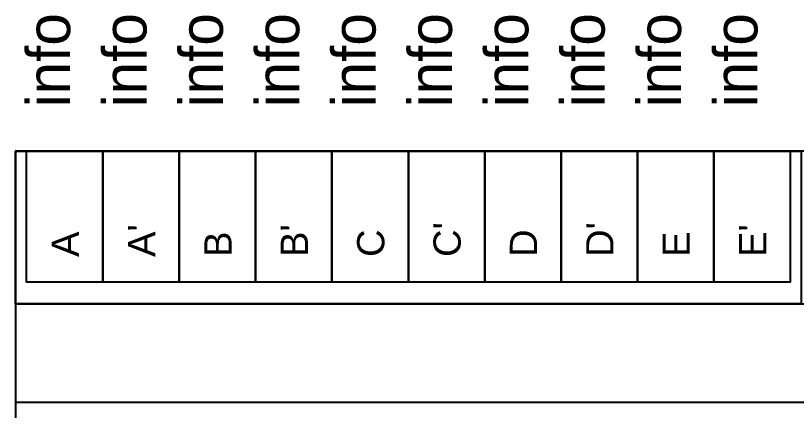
# Model space of a CAD drawing. Header units: millimetres. Extents: x 2151 to 5908, y -441 to 3322.
# Drawn here: x 3018.5 to 3090.1, y 3259.2 to 3295.4 of the extents above; entities that cross this region are included whole.
import ezdxf

# ---------------------------------------------------------------- set-up
doc = ezdxf.new("R2010")
doc.units = ezdxf.units.MM
doc.layers.add('Gehäuse', color=7, linetype='Continuous')
doc.layers.add('Klemmen', color=7, linetype='Continuous')
doc.styles.add('ARIAL', font='arial.ttf')
doc.styles.add('CP_SIGNAL', font='cp_simplex.shx')

# ---------------------------------------------------------------- blocks, each defined once
blk = doc.blocks.new('Gehäuse_12_TE1')
at = {"layer": 'Gehäuse'}
for p, q in [((0, 77), (216, 77)), ((0, 68), (216, 68))]:
    blk.add_line(p, q, dxfattribs=at)
for points in [[(0, 0), (216, 0), (216, 91), (0, 91)], [(0, 91), (72, 91), (72, 77), (0, 77)]]:
    blk.add_lwpolyline(points, close=True, dxfattribs=at)
blk = doc.blocks.new('*U101')
at = {"layer": 'Klemmen'}
for points in [[(-35, 0), (-28, 0), (-28, -12), (-35, -12)], [(-28, 0), (-21, 0), (-21, -12), (-28, -12)], [(-21, 0), (-14, 0), (-14, -12), (-21, -12)], [(-14, 0), (-7, 0), (-7, -12), (-14, -12)], [(-7, 0), (0, 0), (0, -12), (-7, -12)], [(0, 0), (7, 0), (7, -12), (0, -12)], [(7, 0), (14, 0), (14, -12), (7, -12)], [(14, 0), (21, 0), (21, -12), (14, -12)], [(21, 0), (28, 0), (28, -12), (21, -12)], [(28, 0), (35, 0), (35, -12), (28, -12)]]:
    blk.add_lwpolyline(points, close=True, dxfattribs=at)
at = {"layer": 'Klemmen', "style": 'ARIAL'}
for tag, p in [('10', (32.8, -9.7)), ('4', (-9.2, -9.7)), ('1', (-30.2, -9.7)), ('2', (-23.2, -9.7)), ('3', (-16.2, -9.7)), ('5', (-2.2, -9.7)), ('6', (4.8, -9.7)), ('7', (11.8, -9.7)), ('8', (18.8, -9.7)), ('9', (25.8, -9.7))]:
    blk.add_attdef(tag, p, '', height=2.5, rotation=90, dxfattribs=at)
blk = doc.blocks.new('AKS-2416.03')
at = {"layer": 'Gehäuse'}
blk.add_blockref('Gehäuse_12_TE1', (0, 0), dxfattribs=at)
blk.add_blockref('*U101', (36, 91), dxfattribs=at).add_auto_attribs({'1': 'A', '2': "A'", '3': 'B', '4': "B'", '5': 'C', '6': "C'", '7': 'D', '8': "D'", '9': 'E', '10': "E'"})
blk = doc.blocks.new('MDT_CAD_AKS-241603')
blk.add_blockref('AKS-2416.03', (10, 10))

msp = doc.modelspace()

# ---------------------------------------------------------------- block references
msp.add_blockref('MDT_CAD_AKS-241603', (3008.509, 3181.952))

# ---------------------------------------------------------------- texts
at = {"char_height": 4, "width": 50, "attachment_point": 1, "rotation": 90, "style": 'CP_SIGNAL'}
for insert in [(3019.509, 3282.952), (3026.509, 3282.952), (3033.509, 3282.952), (3040.509, 3282.952), (3047.509, 3282.952), (3054.509, 3282.952), (3061.509, 3282.952), (3068.509, 3282.952), (3075.509, 3282.952), (3082.509, 3282.952)]:
    msp.add_mtext('\\pxi0,l1,sm1,qj;info ', dxfattribs=dict(at, insert=insert))

doc.saveas('drawing.dxf')
